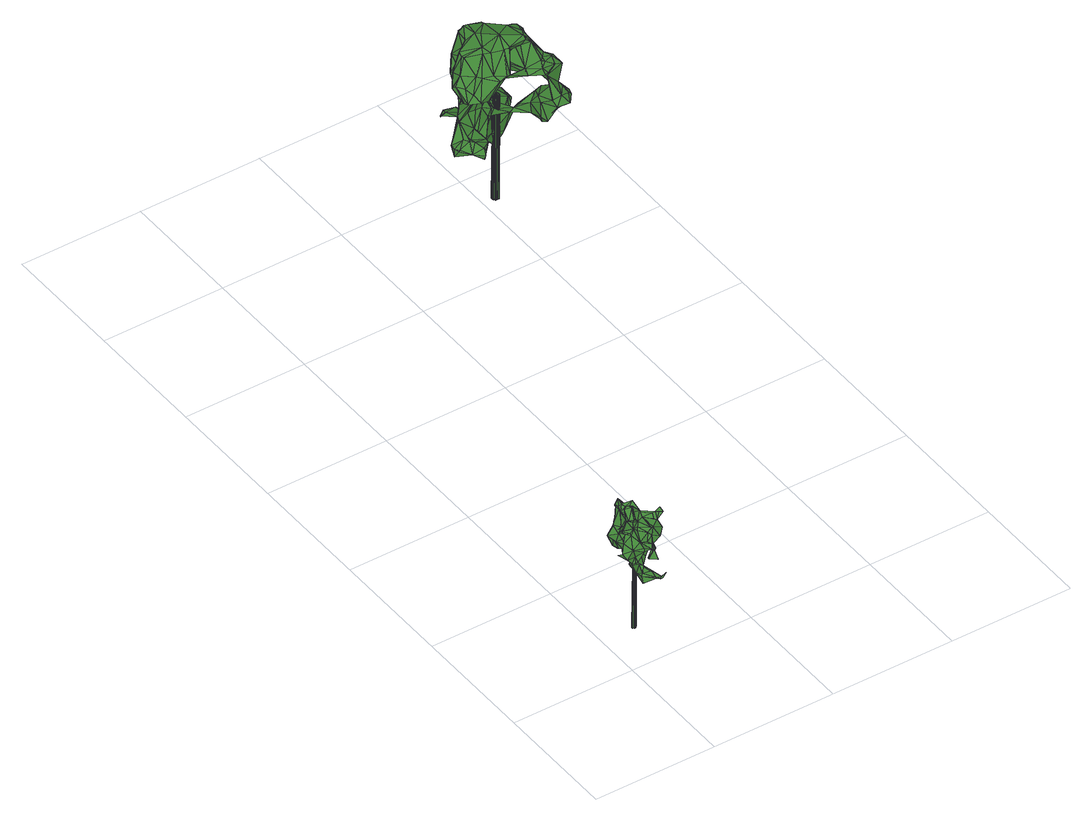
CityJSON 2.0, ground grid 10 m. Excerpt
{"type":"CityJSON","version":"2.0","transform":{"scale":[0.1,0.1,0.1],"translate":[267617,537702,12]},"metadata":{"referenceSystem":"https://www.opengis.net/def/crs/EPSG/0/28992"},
"CityObjects":{
"tree1":{"type":"SolitaryVegetationObject","attributes":{"gtid":361,"crown_width_m":4.42,"crown_median_z":21.32,"crown_r50_m":0.272,"crown_porosity":0.923,"trunk_H_m":8.43,"trunk_DBH_m":0.228,"trunk_radius_m":0.114,"trunk_base_height_m":12.89,"original_gtid":"402"},"geometry":[{"type":"MultiSurface","lod":"3","boundaries":[[[0,1,2]],[[3,4,5]],[[3,5,6]],[[7,8,9]],[[10,11,12]],[[13,14,15]],[[16,17,18]],[[19,20,21]],[[22,23,24]],[[25,26,27]],[[28,26,29]],[[30,31,32]],[[33,34,35]],[[33,36,34]],[[4,37,12]],[[38,39,40]],[[4,12,11]],[[15,41,42]],[[15,42,43]],[[44,45,46]],[[8,47,9]],[[41,48,49]],[[50,51,52]],[[2,53,0]],[[54,55,56]],[[57,58,14]],[[10,12,37]],[[59,60,2]],[[61,14,62]],[[63,64,65]],[[66,65,64]],[[66,64,63]],[[53,2,67]],[[35,68,61]],[[4,3,37]],[[69,54,49]],[[70,71,58]],[[21,72,19]],[[73,74,75]],[[17,16,76]],[[77,74,78]],[[79,46,45]],[[16,39,76]],[[40,39,62]],[[80,31,81]],[[24,23,82]],[[83,48,41]],[[47,84,85]],[[86,85,84]],[[87,11,10]],[[39,38,36]],[[59,2,1]],[[88,89,90]],[[51,29,91]],[[82,23,22]],[[92,93,94]],[[49,54,95]],[[49,95,41]],[[89,88,93]],[[96,1,0]],[[97,98,77]],[[97,99,71]],[[100,101,102]],[[103,101,100]],[[79,6,46]],[[79,3,6]],[[63,74,66]],[[17,33,104]],[[21,105,20]],[[18,33,35]],[[15,68,106]],[[15,106,83]],[[62,58,40]],[[14,58,62]],[[107,67,108]],[[93,109,94]],[[110,47,8]],[[10,111,112]],[[50,108,24]],[[106,34,40]],[[94,109,92]],[[109,88,92]],[[113,19,72]],[[113,7,19]],[[106,114,115]],[[35,39,18]],[[116,117,56]],[[117,116,118]],[[119,20,120]],[[21,20,119]],[[20,121,72]],[[62,39,61]],[[122,123,124]],[[91,26,80]],[[117,125,126]],[[127,65,128]],[[44,46,6]],[[114,71,99]],[[54,49,129]],[[128,125,130]],[[78,123,19]],[[131,132,133]],[[134,135,136]],[[137,124,123]],[[15,14,68]],[[93,88,90]],[[92,88,93]],[[124,138,139]],[[46,140,44]],[[76,33,17]],[[61,39,35]],[[141,72,121]],[[113,72,141]],[[116,142,65]],[[143,126,125]],[[24,144,50]],[[106,71,114]],[[145,146,81]],[[103,20,105]],[[109,93,88]],[[65,66,128]],[[93,90,86]],[[105,101,103]],[[102,101,105]],[[10,147,87]],[[139,105,119]],[[119,105,21]],[[148,131,136]],[[149,85,90]],[[39,16,18]],[[10,112,147]],[[1,135,59]],[[69,49,150]],[[107,108,151]],[[142,152,134]],[[61,68,14]],[[116,56,55]],[[50,141,51]],[[45,44,128]],[[45,128,130]],[[137,153,127]],[[128,137,127]],[[20,72,21]],[[77,75,74]],[[124,139,122]],[[139,119,122]],[[105,139,138]],[[120,20,19]],[[93,86,89]],[[38,34,36]],[[40,34,38]],[[24,108,154]],[[140,155,128]],[[18,104,33]],[[8,7,113]],[[86,156,148]],[[22,144,82]],[[6,140,46]],[[90,85,86]],[[31,157,32]],[[31,80,27]],[[121,157,141]],[[110,158,132]],[[159,107,160]],[[69,150,28]],[[113,141,50]],[[149,90,89]],[[130,118,116]],[[130,116,65]],[[100,121,103]],[[70,58,57]],[[131,148,132]],[[104,18,17]],[[105,161,102]],[[140,162,161]],[[148,89,86]],[[103,121,20]],[[163,151,108]],[[57,14,13]],[[57,13,43]],[[110,132,84]],[[123,153,137]],[[99,164,114]],[[165,108,67]],[[37,111,10]],[[136,131,133]],[[121,100,157]],[[149,29,85]],[[47,85,29]],[[127,73,65]],[[149,28,29]],[[112,111,79]],[[109,89,88]],[[156,132,148]],[[39,36,33]],[[39,33,76]],[[77,78,97]],[[166,60,135]],[[117,118,125]],[[130,125,118]],[[77,167,75]],[[131,51,91]],[[161,168,140]],[[158,166,133]],[[100,169,32]],[[102,161,170]],[[8,144,110]],[[147,160,107]],[[108,50,163]],[[13,15,43]],[[78,19,141]],[[97,141,99]],[[7,99,141]],[[7,141,19]],[[149,89,28]],[[97,78,141]],[[138,161,105]],[[137,138,124]],[[161,138,137]],[[170,151,163]],[[171,172,152]],[[112,45,127]],[[65,127,45]],[[161,162,138]],[[154,166,158]],[[110,154,158]],[[75,167,43]],[[154,108,166]],[[27,164,31]],[[128,44,140]],[[65,142,127]],[[173,27,80]],[[50,144,174]],[[11,87,175]],[[89,148,176]],[[138,5,11]],[[4,11,5]],[[102,170,163]],[[65,45,130]],[[136,135,96]],[[157,31,78]],[[157,78,141]],[[136,133,166]],[[174,144,8]],[[106,40,58]],[[136,166,135]],[[177,151,87]],[[0,53,159]],[[52,169,178]],[[43,42,179]],[[37,3,111]],[[180,147,127]],[[180,127,169]],[[79,111,3]],[[68,35,34]],[[68,34,106]],[[171,152,142]],[[102,50,178]],[[141,78,164]],[[31,164,78]],[[52,51,131]],[[30,145,31]],[[31,145,81]],[[142,181,171]],[[56,117,179]],[[74,73,66]],[[172,182,136]],[[113,50,174]],[[163,50,102]],[[147,169,160]],[[134,160,169]],[[175,183,170]],[[87,183,175]],[[131,169,52]],[[32,169,131]],[[148,136,182]],[[48,83,150]],[[48,150,49]],[[52,178,50]],[[136,152,172]],[[102,169,100]],[[178,169,102]],[[174,8,113]],[[122,119,120]],[[154,110,144]],[[123,120,19]],[[154,144,24]],[[106,115,83]],[[82,144,24]],[[150,83,115]],[[150,115,28]],[[80,26,25]],[[57,167,70]],[[43,167,57]],[[179,75,43]],[[75,126,143]],[[158,133,132]],[[5,138,162]],[[83,41,15]],[[165,67,60]],[[66,143,125]],[[66,125,128]],[[127,123,73]],[[25,173,80]],[[25,56,173]],[[28,89,176]],[[159,160,135]],[[100,32,157]],[[177,87,147]],[[107,177,147]],[[59,135,60]],[[166,108,165]],[[166,165,60]],[[60,67,2]],[[96,135,1]],[[164,99,141]],[[160,136,135]],[[160,134,136]],[[55,54,69]],[[180,169,147]],[[159,53,67]],[[159,67,107]],[[56,95,54]],[[56,41,95]],[[110,84,47]],[[45,112,79]],[[138,11,175]],[[84,156,86]],[[56,27,173]],[[56,179,27]],[[41,25,42]],[[28,115,114]],[[114,164,26]],[[114,26,28]],[[27,42,25]],[[84,132,156]],[[29,9,47]],[[29,141,9]],[[27,26,164]],[[29,26,91]],[[177,107,151]],[[175,161,138]],[[170,161,175]],[[161,137,168]],[[91,146,131]],[[70,167,71]],[[77,71,167]],[[41,56,25]],[[63,73,74]],[[65,73,63]],[[66,73,143]],[[143,73,75]],[[0,159,96]],[[159,135,96]],[[179,42,27]],[[135,134,96]],[[136,96,134]],[[152,136,134]],[[51,84,29]],[[141,29,84]],[[141,84,51]],[[71,106,58]],[[24,82,22]],[[112,127,147]],[[80,81,146]],[[91,80,146]],[[171,182,172]],[[148,182,69]],[[75,117,126]],[[55,182,171]],[[179,117,75]],[[69,182,55]],[[32,131,146]],[[30,32,146]],[[30,146,145]],[[55,181,116]],[[55,171,181]],[[69,28,176]],[[69,176,148]],[[140,6,162]],[[162,6,5]],[[97,71,98]],[[77,98,71]],[[127,153,123]],[[168,155,140]],[[168,137,155]],[[128,155,137]],[[116,181,142]],[[169,142,134]],[[127,142,169]],[[141,7,9]],[[123,74,73]],[[78,74,123]],[[87,151,183]],[[183,151,170]],[[123,122,120]],[[184,185,186]],[[184,186,187]],[[185,188,186]],[[186,188,189]],[[186,189,187]],[[188,190,189]],[[190,188,191]],[[190,191,189]],[[191,188,192]],[[191,192,189]],[[189,192,193]],[[189,193,187]],[[192,188,194]],[[192,194,193]],[[193,194,195]],[[193,195,187]],[[194,188,196]],[[194,196,195]],[[196,188,197]],[[196,197,195]],[[195,197,198]],[[195,198,187]],[[197,188,199]],[[197,199,198]],[[198,199,200]],[[198,200,187]],[[199,188,201]],[[199,201,200]],[[201,188,202]],[[201,202,200]],[[200,202,184]],[[200,184,187]],[[202,188,203]],[[202,203,184]],[[203,188,185]],[[203,185,184]]]}]},
"tree2":{"type":"SolitaryVegetationObject","attributes":{"gtid":224,"crown_width_m":8.07,"crown_median_z":22.61,"crown_r50_m":0.331,"crown_porosity":0.911,"trunk_H_m":9.24,"trunk_DBH_m":0.471,"trunk_radius_m":0.236,"trunk_base_height_m":13.37,"original_gtid":"246"},"geometry":[{"type":"MultiSurface","lod":"3","boundaries":[[[204,205,206]],[[207,208,209]],[[210,211,212]],[[213,214,215]],[[216,217,218]],[[219,220,221]],[[222,223,224]],[[225,222,226]],[[227,228,229]],[[230,231,232]],[[233,234,235]],[[236,237,206]],[[238,237,236]],[[239,240,241]],[[242,243,244]],[[210,212,245]],[[246,247,248]],[[246,245,247]],[[249,250,251]],[[252,253,254]],[[255,256,257]],[[258,256,255]],[[259,260,261]],[[262,259,261]],[[263,264,265]],[[231,266,232]],[[267,268,269]],[[267,269,258]],[[270,271,242]],[[272,250,249]],[[273,274,275]],[[276,277,278]],[[249,279,272]],[[280,281,282]],[[283,281,280]],[[220,284,221]],[[220,285,284]],[[286,287,288]],[[239,289,290]],[[291,292,293]],[[294,295,238]],[[296,238,295]],[[297,208,270]],[[262,216,218]],[[219,298,299]],[[300,301,276]],[[302,301,300]],[[300,299,298]],[[270,278,271]],[[303,235,304]],[[209,285,220]],[[305,306,307]],[[308,309,310]],[[207,299,300]],[[311,312,313]],[[254,314,315]],[[236,206,316]],[[220,207,209]],[[317,318,319]],[[320,321,322]],[[323,324,325]],[[326,324,327]],[[328,329,330]],[[300,278,270]],[[300,270,207]],[[220,219,207]],[[299,207,219]],[[331,224,223]],[[210,245,327]],[[242,271,243]],[[332,333,334]],[[335,336,288]],[[337,338,339]],[[239,241,289]],[[340,283,280]],[[327,323,251]],[[309,310,341]],[[237,291,293]],[[237,293,206]],[[342,343,344]],[[345,325,346]],[[347,348,349]],[[248,350,351]],[[243,283,244]],[[352,353,354]],[[355,302,298]],[[353,356,357]],[[358,211,250]],[[212,211,358]],[[359,360,361]],[[362,341,363]],[[364,365,366]],[[367,368,331]],[[206,278,277]],[[270,208,207]],[[367,369,368]],[[367,370,369]],[[351,371,265]],[[278,300,276]],[[372,358,250]],[[353,292,296]],[[353,357,292]],[[283,373,244]],[[341,310,374]],[[277,276,316]],[[277,316,206]],[[375,361,360]],[[323,325,345]],[[335,288,322]],[[288,287,322]],[[213,298,219]],[[272,376,250]],[[377,228,378]],[[246,342,344]],[[379,231,230]],[[244,297,242]],[[380,381,333]],[[381,334,333]],[[266,382,286]],[[246,327,245]],[[269,383,274]],[[268,383,269]],[[384,239,290]],[[290,339,385]],[[386,387,388]],[[389,375,390]],[[377,391,228]],[[377,257,391]],[[222,235,226]],[[271,278,205]],[[262,392,216]],[[393,392,261]],[[261,392,262]],[[216,392,393]],[[359,361,332]],[[394,395,356]],[[387,395,394]],[[384,385,240]],[[228,396,397]],[[398,399,400]],[[366,204,357]],[[374,362,363]],[[401,235,303]],[[336,213,215]],[[274,391,269]],[[402,403,404]],[[405,404,406]],[[249,407,279]],[[408,359,255]],[[290,409,410]],[[246,411,327]],[[342,248,412]],[[246,248,342]],[[374,310,413]],[[414,415,390]],[[416,305,347]],[[408,417,359]],[[240,239,384]],[[304,253,418]],[[389,419,273]],[[393,261,260]],[[279,376,272]],[[226,420,421]],[[422,331,423]],[[422,367,331]],[[260,417,408]],[[393,260,408]],[[424,425,322]],[[363,322,425]],[[235,420,226]],[[401,420,235]],[[415,348,306]],[[308,388,426]],[[413,427,428]],[[429,346,326]],[[360,359,259]],[[430,431,432]],[[274,346,275]],[[433,372,434]],[[315,252,254]],[[318,435,386]],[[353,352,356]],[[419,390,415]],[[389,390,419]],[[257,377,378]],[[326,411,436]],[[321,240,338]],[[420,401,399]],[[250,376,434]],[[250,434,372]],[[225,223,222]],[[434,376,407]],[[419,396,227]],[[267,273,275]],[[319,266,231]],[[432,351,350]],[[326,325,324]],[[274,229,391]],[[274,227,229]],[[418,437,303]],[[421,223,225]],[[438,223,421]],[[349,416,347]],[[267,409,389]],[[391,256,258]],[[257,256,391]],[[396,419,415]],[[347,306,348]],[[439,345,346]],[[327,411,326]],[[440,355,405]],[[305,306,347]],[[287,441,424]],[[246,344,411]],[[296,291,238]],[[371,351,428]],[[303,304,418]],[[204,206,293]],[[270,242,297]],[[230,442,443]],[[209,443,442]],[[310,444,427]],[[310,427,413]],[[445,395,364]],[[427,444,446]],[[209,442,285]],[[425,424,447]],[[425,447,448]],[[401,354,394]],[[309,341,449]],[[450,285,232]],[[257,312,451]],[[253,314,254]],[[304,314,253]],[[335,265,264]],[[279,407,376]],[[292,357,204]],[[440,405,427]],[[228,391,229]],[[452,318,386]],[[303,437,352]],[[226,421,225]],[[453,362,236]],[[449,362,453]],[[265,454,455]],[[313,348,414]],[[313,414,311]],[[413,320,374]],[[456,412,322]],[[359,332,255]],[[233,314,234]],[[294,354,295]],[[259,417,260]],[[259,359,417]],[[296,354,353]],[[408,255,257]],[[408,257,393]],[[394,354,387]],[[410,380,384]],[[290,410,384]],[[282,281,366]],[[366,281,204]],[[384,457,385]],[[222,224,315]],[[458,329,459]],[[286,214,284]],[[387,354,388]],[[381,380,460]],[[457,384,380]],[[375,360,311]],[[437,252,352]],[[302,355,440]],[[429,344,346]],[[428,427,405]],[[398,400,460]],[[460,400,381]],[[310,309,444]],[[250,210,251]],[[210,327,251]],[[211,210,250]],[[318,461,319]],[[249,251,323]],[[206,205,278]],[[386,435,365]],[[263,265,462]],[[410,267,463]],[[386,388,308]],[[446,440,427]],[[208,464,459]],[[459,464,373]],[[378,313,312]],[[344,343,289]],[[440,446,301]],[[361,375,389]],[[300,298,302]],[[445,356,395]],[[332,361,389]],[[382,441,286]],[[283,243,281]],[[236,310,309]],[[459,465,458]],[[238,291,237]],[[364,366,445]],[[364,466,467]],[[449,316,276]],[[309,449,276]],[[380,398,460]],[[423,381,400]],[[423,400,422]],[[267,389,273]],[[458,330,329]],[[204,293,292]],[[380,410,438]],[[402,404,355]],[[450,286,284]],[[327,324,323]],[[463,258,255]],[[223,438,331]],[[423,331,438]],[[396,306,305]],[[276,301,309]],[[446,309,301]],[[273,419,274]],[[393,217,216]],[[219,221,468]],[[219,468,213]],[[289,339,290]],[[208,443,209]],[[364,467,469]],[[372,470,358]],[[267,258,463]],[[296,295,354]],[[303,352,354]],[[274,419,227]],[[385,339,338]],[[338,240,385]],[[426,309,308]],[[426,236,309]],[[308,310,236]],[[378,312,257]],[[339,343,471]],[[342,471,343]],[[274,472,346]],[[308,236,386]],[[315,314,233]],[[315,233,222]],[[290,275,289]],[[473,345,439]],[[290,275,267]],[[473,323,345]],[[252,474,352]],[[394,352,474]],[[356,352,394]],[[368,369,474]],[[369,370,474]],[[456,321,475]],[[476,350,372]],[[476,372,433]],[[400,370,422]],[[266,286,450]],[[266,450,232]],[[453,236,316]],[[453,316,449]],[[285,442,232]],[[269,391,258]],[[217,393,257]],[[241,321,320]],[[240,321,241]],[[304,235,234]],[[230,443,208]],[[286,441,287]],[[322,287,424]],[[475,338,337]],[[241,320,431]],[[462,265,455]],[[281,205,204]],[[275,472,268]],[[439,472,275]],[[477,478,430]],[[275,346,344]],[[452,461,318]],[[315,474,252]],[[435,467,466]],[[435,466,365]],[[289,439,275]],[[275,268,267]],[[458,465,467]],[[252,437,253]],[[253,437,418]],[[426,238,236]],[[388,294,426]],[[294,238,426]],[[436,411,429]],[[436,429,326]],[[344,429,411]],[[275,344,289]],[[326,346,325]],[[472,439,346]],[[286,215,214]],[[438,421,398]],[[420,398,421]],[[420,399,398]],[[356,445,366]],[[356,366,357]],[[227,396,228]],[[399,401,394]],[[438,398,380]],[[422,370,367]],[[379,328,231]],[[349,348,397]],[[329,328,379]],[[244,373,464]],[[329,379,459]],[[446,444,309]],[[304,234,314]],[[363,319,461]],[[247,350,248]],[[320,351,432]],[[320,432,431]],[[360,259,451]],[[317,231,328]],[[230,459,379]],[[320,413,351]],[[311,451,312]],[[317,330,318]],[[328,330,317]],[[217,257,451]],[[281,271,205]],[[281,243,271]],[[455,454,428]],[[371,428,454]],[[241,478,289]],[[454,265,371]],[[402,355,298]],[[452,479,236]],[[462,403,263]],[[386,236,479]],[[386,479,452]],[[403,264,263]],[[249,473,407]],[[317,319,231]],[[208,459,230]],[[232,442,230]],[[473,249,323]],[[407,477,434]],[[339,471,337]],[[431,430,241]],[[407,473,477]],[[473,289,477]],[[332,334,255]],[[449,341,362]],[[291,296,292]],[[455,428,406]],[[348,415,414]],[[358,470,212]],[[477,430,433]],[[477,433,434]],[[416,397,396]],[[218,451,262]],[[217,451,218]],[[259,262,451]],[[412,351,322]],[[335,322,351]],[[265,335,351]],[[248,351,412]],[[405,406,428]],[[336,215,480]],[[289,478,477]],[[341,374,363]],[[215,286,480]],[[428,351,413]],[[370,394,474]],[[370,399,394]],[[416,396,305]],[[452,236,362]],[[452,362,374]],[[404,481,406]],[[455,406,481]],[[404,405,355]],[[320,322,363]],[[465,459,482]],[[465,482,340]],[[360,451,311]],[[322,321,456]],[[282,365,469]],[[366,365,282]],[[448,319,425]],[[338,475,321]],[[339,289,343]],[[412,475,337]],[[456,475,412]],[[332,389,410]],[[410,457,380]],[[388,354,294]],[[401,303,354]],[[435,318,330]],[[435,330,467]],[[458,467,330]],[[313,397,348]],[[402,483,403]],[[402,298,483]],[[213,483,298]],[[297,464,208]],[[382,424,441]],[[297,244,464]],[[459,373,482]],[[340,482,373]],[[283,340,373]],[[280,469,340]],[[469,465,340]],[[280,282,469]],[[465,469,467]],[[290,457,409]],[[385,457,290]],[[264,336,335]],[[403,336,264]],[[416,349,397]],[[450,284,285]],[[440,301,302]],[[387,386,395]],[[386,365,395]],[[364,395,365]],[[370,400,399]],[[396,415,306]],[[423,438,334]],[[381,423,334]],[[319,363,425]],[[410,334,438]],[[255,334,463]],[[410,463,334]],[[214,213,468]],[[288,336,480]],[[288,480,286]],[[313,378,397]],[[228,397,378]],[[320,363,374]],[[462,455,481]],[[403,462,481]],[[403,481,404]],[[412,337,471]],[[412,471,342]],[[433,430,476]],[[214,468,284]],[[221,284,468]],[[380,333,410]],[[410,333,332]],[[410,409,267]],[[212,470,245]],[[247,245,470]],[[483,213,336]],[[483,336,403]],[[311,390,375]],[[414,390,311]],[[363,461,374]],[[374,461,452]],[[368,224,331]],[[474,224,368]],[[474,315,224]],[[222,233,235]],[[476,430,350]],[[432,350,430]],[[430,478,241]],[[350,247,470]],[[350,470,372]],[[472,274,383]],[[472,383,268]],[[389,409,457]],[[410,389,457]],[[364,469,365]],[[289,344,439]],[[473,439,344]],[[473,344,289]],[[319,382,266]],[[447,382,448]],[[448,382,319]],[[447,424,382]],[[364,365,466]],[[484,485,486]],[[484,486,487]],[[487,486,488]],[[487,488,489]],[[486,485,490]],[[486,490,488]],[[490,485,491]],[[490,491,488]],[[488,491,492]],[[488,492,489]],[[491,485,493]],[[491,493,492]],[[493,485,494]],[[493,494,492]],[[492,494,495]],[[492,495,489]],[[495,494,496]],[[495,496,489]],[[494,485,497]],[[494,497,496]],[[497,485,498]],[[497,498,496]],[[496,498,499]],[[496,499,489]],[[498,485,500]],[[498,500,499]],[[500,485,501]],[[500,501,499]],[[499,501,502]],[[499,502,489]],[[501,485,503]],[[501,503,502]],[[502,503,504]],[[502,504,489]],[[503,485,505]],[[503,505,504]],[[504,505,506]],[[504,506,489]],[[505,485,507]],[[505,507,506]],[[507,485,508]],[[507,508,506]],[[506,508,509]],[[506,509,489]],[[508,485,510]],[[508,510,509]],[[509,510,511]],[[509,511,489]],[[510,485,512]],[[510,512,511]],[[511,512,513]],[[511,513,489]],[[513,512,514]],[[513,514,489]],[[512,485,515]],[[512,515,514]],[[514,515,516]],[[514,516,489]],[[515,485,517]],[[515,517,516]],[[516,517,518]],[[516,518,489]],[[517,485,519]],[[517,519,518]],[[519,485,520]],[[519,520,518]],[[518,520,521]],[[518,521,489]],[[520,485,484]],[[520,484,521]],[[521,484,487]],[[521,487,489]]]}]}
},
"vertices":[
[21,40,117],[20,33,112],[25,37,119],[29,62,102],[31,63,105],[31,62,102],[29,62,92],[43,34,90],[44,27,99],[41,26,94],[26,55,107],[30,61,108],[26,59,106],[24,34,69],[24,30,65],[24,26,76],[31,10,70],[32,9,71],[31,11,70],[41,44,92],[42,45,93],[46,46,95],[46,29,111],[46,33,112],[42,33,110],[22,27,83],[27,27,91],[28,35,83],[26,23,88],[31,25,93],[25,44,93],[29,39,87],[27,43,95],[33,12,70],[31,21,70],[30,14,69],[31,21,69],[26,59,105],[30,20,69],[30,14,68],[28,21,67],[18,28,79],[28,31,81],[23,36,73],[26,60,88],[22,55,92],[27,61,91],[40,24,95],[18,26,79],[14,26,84],[35,37,106],[33,29,97],[29,34,102],[24,40,119],[12,29,88],[17,35,91],[18,38,84],[26,41,64],[25,30,65],[23,31,113],[24,31,113],[23,22,68],[23,20,63],[27,39,85],[19,47,83],[21,47,90],[21,48,81],[27,39,118],[24,22,70],[19,26,90],[25,34,69],[33,31,76],[41,43,92],[30,47,82],[30,45,81],[25,46,77],[33,12,69],[30,41,80],[33,42,87],[26,59,93],[19,33,89],[18,37,93],[44,31,110],[20,25,79],[35,26,97],[31,19,96],[30,19,96],[27,52,111],[27,13,94],[28,17,94],[30,15,95],[26,28,93],[26,6,93],[26,11,98],[20,8,95],[15,27,84],[19,35,111],[33,36,82],[32,36,82],[37,32,83],[34,44,94],[33,48,95],[30,44,104],[37,46,94],[34,8,76],[38,51,100],[26,24,75],[27,45,108],[34,40,110],[21,11,93],[35,25,105],[26,58,105],[27,55,104],[43,34,91],[28,30,81],[22,25,79],[15,41,90],[17,41,83],[17,48,87],[45,49,95],[41,46,92],[37,44,93],[41,50,93],[34,45,89],[38,50,95],[18,50,79],[21,48,76],[24,48,94],[23,53,87],[7,27,91],[14,51,89],[27,33,100],[33,29,98],[28,34,102],[18,38,100],[24,34,108],[24,33,103],[33,48,94],[37,53,100],[39,54,99],[27,59,93],[39,35,90],[16,39,99],[21,49,78],[41,29,106],[20,38,97],[23,33,98],[24,49,107],[24,25,96],[29,20,92],[21,27,83],[33,48,114],[17,38,100],[32,47,94],[34,37,106],[23,55,92],[30,25,94],[33,44,92],[36,29,101],[23,38,114],[27,42,104],[31,54,100],[30,58,102],[31,44,107],[33,33,85],[24,38,114],[29,35,106],[24,36,73],[28,50,97],[26,42,100],[29,49,108],[19,36,98],[22,34,99],[19,38,86],[41,28,96],[30,55,105],[26,23,91],[28,49,110],[30,39,105],[27,39,81],[29,49,99],[17,37,94],[22,33,98],[29,50,110],[29,37,93],[29,38,9],[29,38,93],[28,37,93],[28,38,9],[28,38,93],[28,39,9],[27,39,9],[27,38,9],[27,38,93],[26,38,9],[27,37,93],[26,37,9],[27,37,9],[27,36,93],[27,36,9],[28,36,93],[28,36,9],[28,37,9],[29,37,9],
[240,456,139],[233,463,150],[232,459,150],[212,488,156],[217,487,144],[212,491,155],[162,451,84],[163,447,91],[162,451,91],[183,476,152],[189,481,150],[186,478,145],[233,499,57],[229,495,60],[233,499,58],[198,479,160],[200,490,159],[197,491,159],[236,441,94],[234,451,84],[240,453,101],[233,447,85],[232,439,91],[201,491,73],[205,494,60],[206,489,64],[214,499,136],[211,497,132],[203,503,142],[241,437,102],[245,434,104],[237,434,105],[224,455,132],[235,451,137],[232,445,135],[203,466,98],[201,470,104],[195,466,103],[233,478,152],[235,474,150],[231,481,147],[163,457,90],[168,462,89],[172,461,105],[174,465,106],[177,436,85],[169,439,91],[173,452,83],[254,445,106],[252,439,107],[253,442,105],[226,478,77],[212,476,73],[221,491,69],[215,470,66],[235,500,78],[236,491,76],[236,494,63],[237,497,61],[170,466,132],[171,467,131],[173,456,124],[201,491,136],[204,467,74],[198,464,73],[209,471,59],[225,478,155],[231,468,154],[177,435,89],[197,472,72],[195,474,71],[194,462,77],[213,458,154],[228,460,153],[228,463,155],[179,437,91],[223,470,140],[234,469,147],[234,460,130],[232,472,146],[194,493,153],[201,503,144],[186,490,139],[182,480,134],[178,480,133],[199,464,94],[202,465,93],[237,449,136],[245,453,135],[237,453,138],[233,443,130],[236,444,130],[243,446,133],[230,480,152],[194,464,159],[201,476,160],[212,469,159],[209,459,153],[199,461,154],[241,435,113],[246,432,106],[182,498,79],[187,498,80],[182,497,79],[222,451,129],[208,450,137],[205,452,134],[218,498,79],[216,494,74],[203,499,73],[246,437,104],[242,445,101],[225,462,148],[219,487,129],[219,475,120],[207,478,129],[194,463,122],[191,473,110],[187,468,127],[176,455,82],[177,463,75],[178,462,76],[177,466,70],[171,464,80],[221,491,127],[227,494,125],[224,479,122],[244,465,91],[221,477,80],[222,468,85],[223,468,85],[175,471,130],[178,477,135],[185,480,110],[193,479,108],[195,474,104],[226,474,143],[203,459,138],[180,464,100],[190,467,104],[185,460,92],[182,456,80],[189,460,77],[188,503,78],[198,502,77],[195,503,74],[172,460,105],[183,457,122],[247,448,114],[249,446,131],[235,444,128],[193,462,155],[247,461,125],[248,456,133],[164,447,92],[232,487,81],[227,500,83],[218,487,87],[216,470,134],[205,466,130],[241,468,122],[236,468,122],[242,463,129],[247,463,100],[247,461,99],[247,460,101],[243,463,102],[176,454,124],[172,447,96],[230,481,146],[205,462,127],[216,489,85],[178,438,93],[208,498,57],[208,500,58],[223,497,127],[222,466,90],[226,466,92],[198,488,137],[197,472,71],[205,466,97],[205,473,101],[228,461,122],[234,453,125],[228,452,127],[212,481,83],[201,489,78],[209,486,66],[237,497,60],[233,490,62],[243,449,113],[240,463,123],[196,496,73],[199,500,71],[231,459,95],[233,452,105],[238,462,101],[235,437,110],[184,472,149],[177,466,140],[184,457,142],[188,455,140],[180,454,129],[186,445,90],[232,484,77],[214,476,80],[219,466,87],[174,465,79],[180,472,108],[191,451,121],[199,498,77],[196,492,80],[192,500,74],[235,488,78],[249,438,110],[198,487,79],[231,446,104],[230,444,92],[242,464,99],[241,468,89],[189,478,138],[198,469,142],[223,450,129],[199,449,136],[183,449,124],[178,463,76],[183,458,95],[189,465,104],[182,464,106],[175,450,94],[175,445,95],[225,473,121],[177,464,75],[248,444,112],[232,459,85],[192,459,77],[196,453,140],[188,482,139],[210,498,141],[211,495,142],[205,450,137],[246,464,124],[205,449,138],[198,479,147],[206,471,141],[209,462,148],[199,497,142],[229,496,74],[215,471,132],[223,466,145],[174,453,125],[174,452,125],[187,472,111],[209,472,98],[234,484,124],[225,490,131],[226,465,92],[211,473,126],[171,463,135],[216,469,70],[230,482,146],[230,479,125],[232,477,124],[233,481,124],[192,482,154],[232,477,125],[170,452,95],[186,470,107],[194,461,75],[187,450,86],[246,458,102],[186,477,110],[174,453,95],[187,449,90],[184,455,91],[228,460,129],[184,481,137],[176,458,134],[221,474,137],[183,473,150],[210,468,14],[208,468,14],[210,469,14],[211,469,106],[211,470,106],[209,469,106],[209,469,14],[209,470,14],[210,471,106],[208,470,14],[207,470,14],[209,471,106],[208,471,106],[206,470,14],[206,469,14],[207,470,106],[205,469,14],[205,468,14],[207,469,106],[205,467,14],[207,468,106],[205,466,14],[207,467,106],[206,466,14],[206,465,14],[208,467,106],[207,465,14],[208,466,106],[208,465,14],[209,466,106],[210,466,106],[209,465,14],[210,467,106],[209,466,14],[211,467,106],[210,466,14],[210,467,14],[211,468,106]
]}
